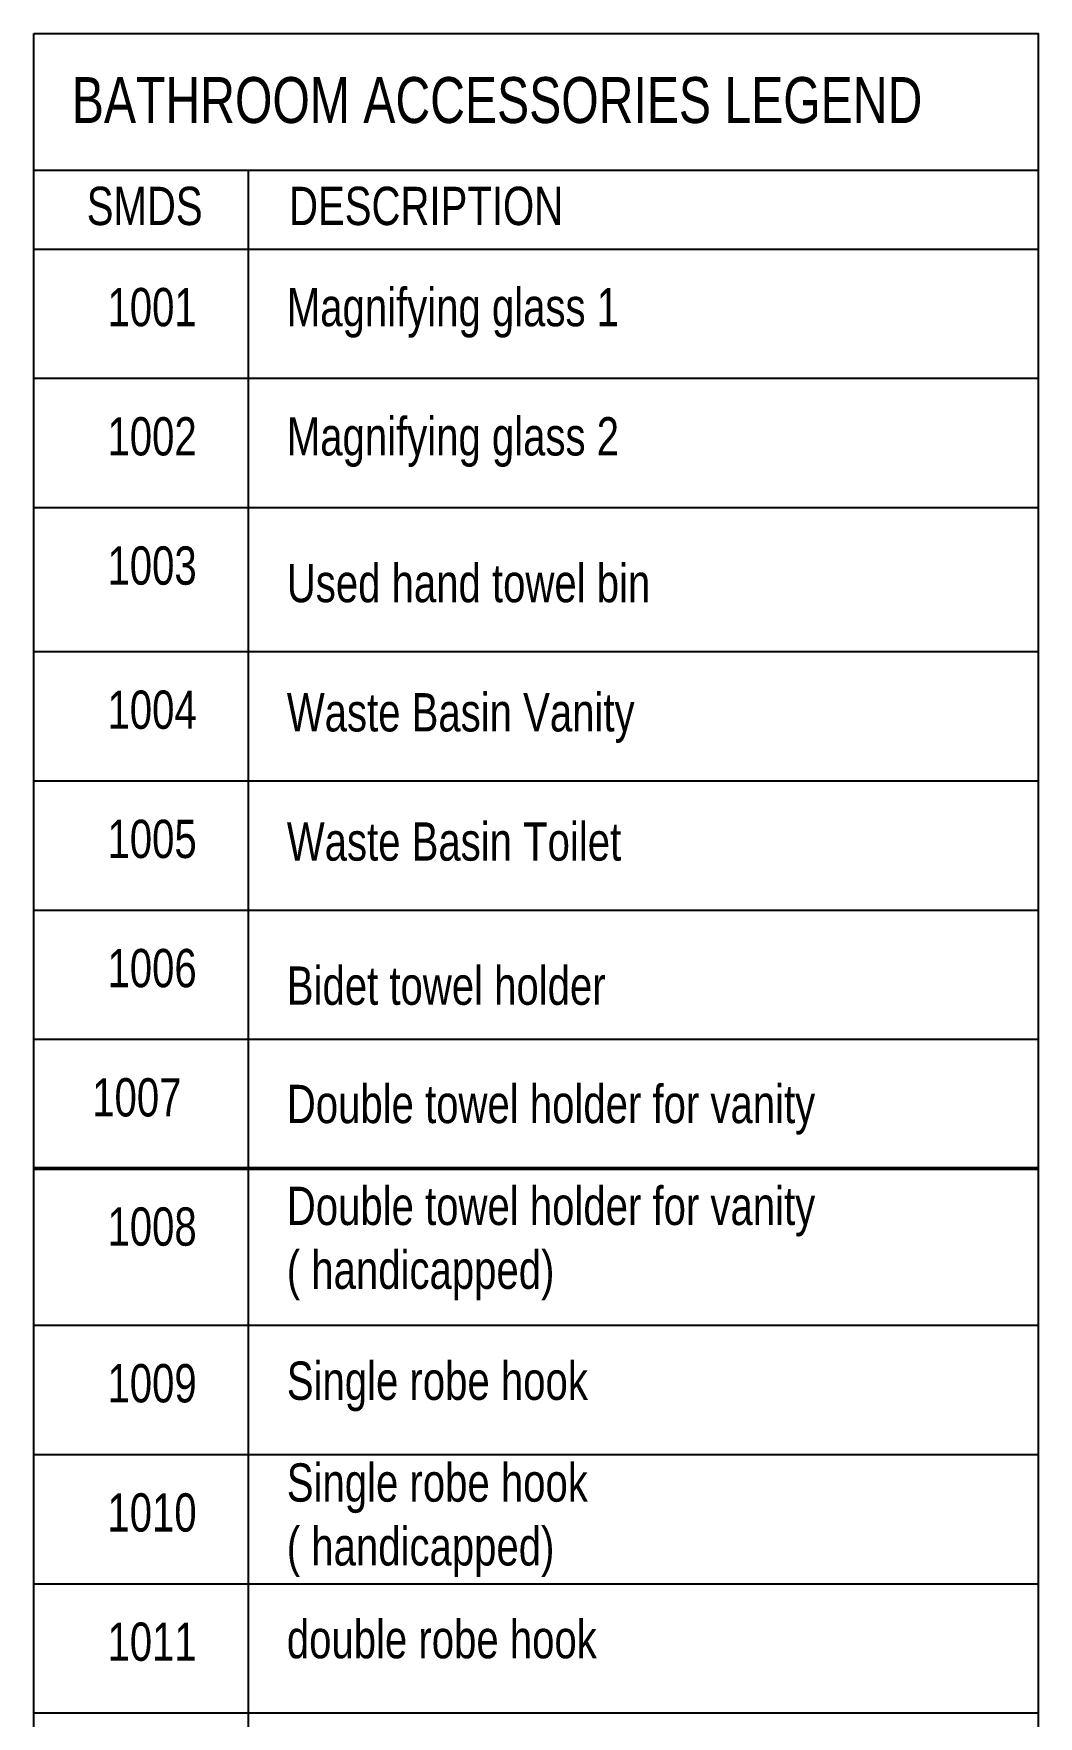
# Model space of a CAD drawing. Header units: inches. Extents: x 274057 to 444617, y 490067 to 635630.
# Drawn here: x 324307 to 325619, y 538928 to 541125 of the extents above; entities that cross this region are included whole.
import ezdxf

# ---------------------------------------------------------------- set-up
doc = ezdxf.new("R2010")
doc.units = ezdxf.units.IN
doc.header["$MEASUREMENT"] = 0
for name, color, linetype in [('CQ SPOT DETAIL DIMENSION', 9, 'Continuous'), ('CQ text label', 3, 'Continuous'), ('CQ-legend tex box', 3, 'Continuous')]:
    doc.layers.add(name, color=color, linetype=linetype)
doc.layers.add('CQ Switches and Outlets', color=1, linetype='Continuous', lineweight=50)
doc.styles.add('DIM 50', font='romans.shx', dxfattribs={"width": 0.75, "height": 100})

# ---------------------------------------------------------------- blocks, each defined once
blk = doc.blocks.new('SMDS')
at = {"layer": 'CQ Switches and Outlets', "color": 2}
blk.add_line((383215.9, 483718.3), (384528, 483718.3), dxfattribs=at)
at = {"layer": 'CQ-legend tex box'}
for p, q in [((383215.9, 485021.9), (384528, 485021.9)), ((383496.2, 485021.9), (383496.2, 478623.5)), ((383215.9, 484918.7), (384528, 484918.7)), ((383215.9, 484750), (384528, 484750)), ((383215.9, 484581.3), (384528, 484581.3)), ((383215.9, 484393.1), (384528, 484393.1)), ((383215.9, 484224.4), (384528, 484224.4)), ((383215.9, 484055.7), (384528, 484055.7)), ((383215.9, 483887), (384528, 483887)), ((383215.9, 483513.6), (384528, 483513.6)), ((383215.9, 483344.9), (384528, 483344.9)), ((383215.9, 483176.2), (384528, 483176.2)), ((383215.9, 483007.5), (384528, 483007.5))]:
    blk.add_line(p, q, dxfattribs=at)
blk.add_lwpolyline([(383215.9, 485200), (384527.9, 485200), (384527.9, 478623.5), (383215.9, 478623.5)], close=True, dxfattribs=at)
at = {"layer": 'CQ text label', "ltscale": 1000, "style": 'DIM 50'}
for s, insert, char_height, width, attachment_point in [('{\\fArial|b0|i0|c0|p34;BATHROOM ACCESSORIES LEGEND }', (383821.1, 485112.8), 60, 1871.043, 5), ('{\\fArial|b0|i0|c0|p34;SMDS}', (383285.2, 485000), 50, 946.817, 1), ('{\\fArial|b0|i0|c0|p34;DESCRIPTION}', (383549.4, 485000), 50, 946.817, 1), ('{\\fArial|b0|i0|c0|p34;1001}', (383312.3, 484867.9), 50, 946.817, 1), ('{\\fArial|b0|i0|c0|p34;Magnifying glass 1}', (383546.5, 484867.9), 50, 946.817, 1), ('{\\fArial|b0|i0|c0|p34;1002}', (383312.3, 484699.2), 50, 946.817, 1), ('{\\fArial|b0|i0|c0|p34;Magnifying glass 2}', (383546.5, 484699.2), 50, 946.817, 1), ('{\\fArial|b0|i0|c0|p34;1003}', (383312.3, 484530.5), 50, 946.817, 1), ('{\\fArial|b0|i0|c0|p34;Used hand towel bin}', (383546.5, 484507.6), 50, 946.817, 1), ('{\\fArial|b0|i0|c0|p34;1004}', (383312.3, 484342.3), 50, 946.817, 1), ('{\\fArial|b0|i0|c0|p34;Waste Basin Vanity}', (383546.5, 484338.9), 50, 946.817, 1), ('{\\fArial|b0|i0|c0|p34;1005}', (383312.3, 484173.6), 50, 946.817, 1), ('{\\fArial|b0|i0|c0|p34;Waste Basin Toilet}', (383546.5, 484170.2), 50, 946.817, 1), ('{\\fArial|b0|i0|c0|p34;1006}', (383312.3, 484004.9), 50, 946.817, 1), ('{\\fArial|b0|i0|c0|p34;Bidet towel holder}', (383546.5, 483982), 50, 946.817, 1), ('{\\fArial|b0|i0|c0|p34;1007}', (383292.4, 483836.2), 50, 946.817, 1), ('{\\fArial|b0|i0|c0|p34;Double towel holder for vanity}', (383546.5, 483827.5), 50, 946.817, 1), ('{\\fArial|b0|i0|c0|p34;Double towel holder for vanity\\P( handicapped)}', (383546.5, 483694.5), 50, 946.817, 1), ('{\\fArial|b0|i0|c0|p34;1008}', (383312.3, 483667.5), 50, 946.817, 1), ('{\\fArial|b0|i0|c0|p34;1009}', (383312.3, 483462.9), 50, 946.817, 1), ('{\\fArial|b0|i0|c0|p34;Single robe hook}', (383546.5, 483466.2), 50, 946.817, 1), ('{\\fArial|b0|i0|c0|p34;Single robe hook\\P( handicapped)}', (383546.5, 483333.3), 50, 946.817, 1), ('{\\fArial|b0|i0|c0|p34;1010}', (383312.2, 483294.2), 50, 946.817, 1), ('{\\fArial|b0|i0|c0|p34;1011}', (383312.3, 483125.5), 50, 946.817, 1), ('{\\fArial|b0|i0|c0|p34;double robe hook}', (383546.5, 483128.8), 50, 946.817, 1)]:
    blk.add_mtext(s, dxfattribs=dict(at, insert=insert, char_height=char_height, width=width, attachment_point=attachment_point))

msp = doc.modelspace()

# ---------------------------------------------------------------- block references
at = {"layer": 'CQ SPOT DETAIL DIMENSION'}
msp.add_blockref('SMDS', (-58908.5, 55925.5), dxfattribs=at)

doc.saveas('drawing.dxf')
